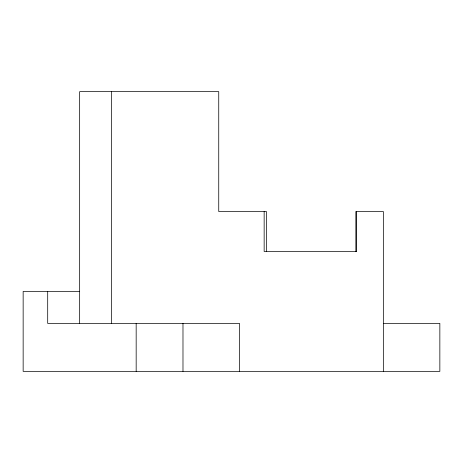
<?xml version="1.0" encoding="UTF-8"?>
<svg xmlns="http://www.w3.org/2000/svg" width="463" height="463" viewBox="0 0 463 463"><rect width="100%" height="100%" fill="white"/><g stroke="black" fill="none" stroke-linecap="round" stroke-linejoin="round"><path stroke-width="0.69" d="M356.626 251.478L264.153 251.478L264.153 211.522M79.659 291.435L23.15 291.435L23.15 371.355L439.85 371.355L439.85 323.405L383.341 323.405M383.341 371.355L383.341 211.522L355.856 211.522L355.856 251.478M356.388 211.522L356.388 251.478M266.445 251.478L266.445 211.522L218.739 211.522L218.739 91.645L79.659 91.651L79.659 323.405M239.493 371.355L239.493 323.405L47.695 323.405L47.695 291.435M182.983 323.405L182.983 371.355M136.168 323.405L136.168 371.355M111.624 91.651L111.624 323.405"/></g></svg>
